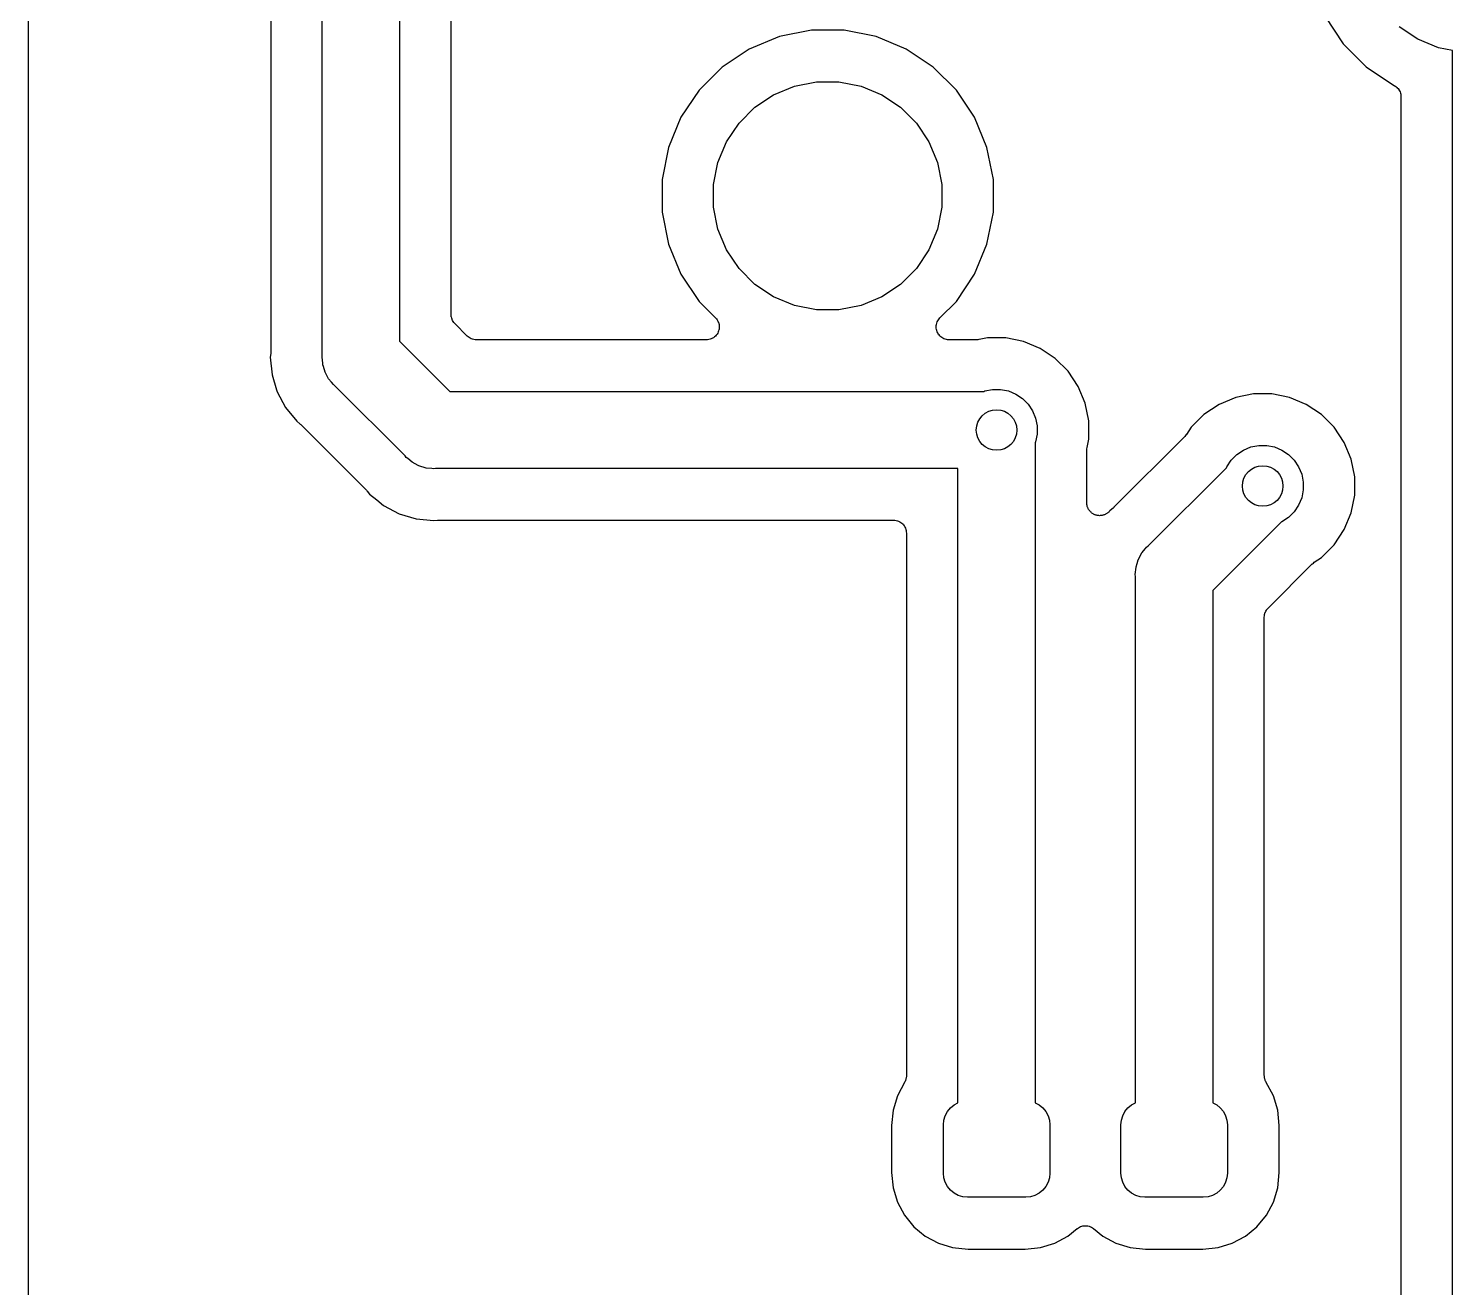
# Model space of a CAD drawing. Extents: x 1.17 to 5.78, y -4.25 to -1.29.
# Drawn here: x 1.171 to 1.724, y -3.736 to -3.247 of the extents above; entities that cross this region are included whole.
import ezdxf

# ---------------------------------------------------------------- set-up
doc = ezdxf.new("R2010")
doc.units = 0
doc.header["$MEASUREMENT"] = 0
doc.layers.add('BLACK', color=7, linetype='CONTINUOUS')

msp = doc.modelspace()

# ---------------------------------------------------------------- linework, layer by layer
at = {"layer": 'BLACK', "linetype": 'CONTINUOUS'}
for p, q in [((1.17098, -4.19914), (1.17098, -1.77627)), ((1.265, -2.97696), (1.265, -3.37303)), ((1.285, -3.37426), (1.285, -2.97574)), ((1.315, -2.98121), (1.315, -3.36879)), ((1.335, -3.35843), (1.335, -3.15526)), ((1.67421, -3.24282), (1.68125, -3.25335)), ((1.47485, -3.24808), (1.46243, -3.25055)), ((1.48752, -3.24808), (1.47485, -3.24808)), ((1.49994, -3.25055), (1.48752, -3.24808)), ((1.7102, -3.25162), (1.70295, -3.24677)), ((1.45073, -3.25539), (1.4402, -3.26243)), ((1.46243, -3.25055), (1.45073, -3.25539)), ((1.51164, -3.25539), (1.49994, -3.25055)), ((1.52217, -3.26243), (1.51164, -3.25539)), ((1.68125, -3.25335), (1.6902, -3.26231)), ((1.71826, -3.25496), (1.7102, -3.25162)), ((1.72368, -3.25603), (1.71826, -3.25496)), ((1.72368, -3.91865), (1.72368, -3.25603)), ((1.4402, -3.26243), (1.43125, -3.27138)), ((1.53112, -3.27138), (1.52217, -3.26243)), ((1.6902, -3.26231), (1.70082, -3.2694)), ((1.43125, -3.27138), (1.42421, -3.28191)), ((1.4602, -3.27312), (1.46826, -3.26978)), ((1.46826, -3.26978), (1.47682, -3.26808)), ((1.47682, -3.26808), (1.48555, -3.26808)), ((1.48555, -3.26808), (1.4941, -3.26978)), ((1.4941, -3.26978), (1.50216, -3.27312)), ((1.53816, -3.28191), (1.53112, -3.27138)), ((1.70082, -3.2694), (1.70107, -3.26954)), ((1.70107, -3.26954), (1.70148, -3.26976)), ((1.70148, -3.26976), (1.7015, -3.26977)), ((1.7015, -3.26977), (1.70152, -3.26979)), ((1.70152, -3.26979), (1.70187, -3.27009)), ((1.70187, -3.27009), (1.70223, -3.27038)), ((1.70223, -3.27038), (1.70225, -3.2704)), ((1.70225, -3.2704), (1.70226, -3.27041)), ((1.70226, -3.27041), (1.70255, -3.27078)), ((1.70255, -3.27078), (1.70285, -3.27114)), ((1.70285, -3.27114), (1.70286, -3.27116)), ((1.70286, -3.27116), (1.70287, -3.27118)), ((1.70287, -3.27118), (1.70309, -3.27159)), ((1.70309, -3.27159), (1.70331, -3.272)), ((1.45295, -3.27796), (1.4602, -3.27312)), ((1.50216, -3.27312), (1.50942, -3.27796)), ((1.70331, -3.272), (1.70331, -3.27202)), ((1.70331, -3.27202), (1.70332, -3.27204)), ((1.70332, -3.27204), (1.70345, -3.27249)), ((1.70345, -3.27249), (1.70359, -3.27293)), ((1.70359, -3.27293), (1.70359, -3.27296)), ((1.70359, -3.27296), (1.7036, -3.27298)), ((1.7036, -3.27298), (1.70364, -3.27344)), ((1.70364, -3.27344), (1.70368, -3.27391)), ((1.70368, -3.27391), (1.70368, -3.90078)), ((1.42421, -3.28191), (1.41936, -3.29361)), ((1.44678, -3.28413), (1.45295, -3.27796)), ((1.50942, -3.27796), (1.51559, -3.28413)), ((1.543, -3.29361), (1.53816, -3.28191)), ((1.44193, -3.29139), (1.44678, -3.28413)), ((1.51559, -3.28413), (1.52043, -3.29139)), ((1.41936, -3.29361), (1.41689, -3.30604)), ((1.43859, -3.29945), (1.44193, -3.29139)), ((1.52043, -3.29139), (1.52377, -3.29945)), ((1.54548, -3.30604), (1.543, -3.29361)), ((1.43689, -3.30801), (1.43859, -3.29945)), ((1.52377, -3.29945), (1.52548, -3.30801)), ((1.41689, -3.30604), (1.41689, -3.3187)), ((1.43689, -3.31673), (1.43689, -3.30801)), ((1.52548, -3.30801), (1.52548, -3.31673)), ((1.54548, -3.3187), (1.54548, -3.30604)), ((1.41689, -3.3187), (1.41936, -3.33112)), ((1.43859, -3.32529), (1.43689, -3.31673)), ((1.52548, -3.31673), (1.52377, -3.32529)), ((1.543, -3.33112), (1.54548, -3.3187)), ((1.44193, -3.33335), (1.43859, -3.32529)), ((1.52377, -3.32529), (1.52043, -3.33335)), ((1.41936, -3.33112), (1.42421, -3.34282)), ((1.53816, -3.34282), (1.543, -3.33112)), ((1.44678, -3.3406), (1.44193, -3.33335)), ((1.52043, -3.33335), (1.51559, -3.3406)), ((1.42421, -3.34282), (1.43125, -3.35335)), ((1.45295, -3.34677), (1.44678, -3.3406)), ((1.51559, -3.3406), (1.50942, -3.34677)), ((1.53112, -3.35335), (1.53816, -3.34282)), ((1.4602, -3.35162), (1.45295, -3.34677)), ((1.50942, -3.34677), (1.50216, -3.35162)), ((1.43125, -3.35335), (1.43762, -3.35973)), ((1.46826, -3.35496), (1.4602, -3.35162)), ((1.50216, -3.35162), (1.4941, -3.35496)), ((1.52474, -3.35973), (1.53112, -3.35335)), ((1.33505, -3.35889), (1.335, -3.35843)), ((1.33509, -3.35935), (1.33505, -3.35889)), ((1.33509, -3.35938), (1.33509, -3.35935)), ((1.3351, -3.3594), (1.33509, -3.35938)), ((1.33523, -3.35984), (1.3351, -3.3594)), ((1.33536, -3.36029), (1.33523, -3.35984)), ((1.33537, -3.36031), (1.33536, -3.36029)), ((1.33538, -3.36034), (1.33537, -3.36031)), ((1.33559, -3.36074), (1.33538, -3.36034)), ((1.43762, -3.35973), (1.43766, -3.35977)), ((1.43766, -3.35977), (1.43766, -3.35977)), ((1.43766, -3.35977), (1.43766, -3.35977)), ((1.43766, -3.35977), (1.43767, -3.35978)), ((1.43767, -3.35978), (1.43797, -3.36016)), ((1.43797, -3.36016), (1.43827, -3.36053)), ((1.47682, -3.35666), (1.46826, -3.35496)), ((1.48555, -3.35666), (1.47682, -3.35666)), ((1.4941, -3.35496), (1.48555, -3.35666)), ((1.52413, -3.36047), (1.52444, -3.3601)), ((1.52444, -3.3601), (1.52474, -3.35973)), ((1.33581, -3.36115), (1.33559, -3.36074)), ((1.33582, -3.36118), (1.33581, -3.36115)), ((1.33584, -3.3612), (1.33582, -3.36118)), ((1.33613, -3.36156), (1.33584, -3.3612)), ((1.33642, -3.36192), (1.33613, -3.36156)), ((1.33645, -3.36195), (1.33642, -3.36192)), ((1.33645, -3.36196), (1.33645, -3.36195)), ((1.33645, -3.36195), (1.33645, -3.36195)), ((1.33646, -3.36197), (1.33645, -3.36196)), ((1.3413, -3.3668), (1.33646, -3.36197)), ((1.43847, -3.36563), (1.43823, -3.36606)), ((1.43827, -3.36053), (1.43828, -3.36054)), ((1.43828, -3.36054), (1.43828, -3.36054)), ((1.43828, -3.36054), (1.4385, -3.36097)), ((1.43869, -3.36522), (1.43847, -3.36563)), ((1.4385, -3.36097), (1.43872, -3.36139)), ((1.4387, -3.3652), (1.43869, -3.36521)), ((1.43869, -3.36521), (1.43869, -3.36522)), ((1.43884, -3.36474), (1.4387, -3.3652)), ((1.43872, -3.36139), (1.43873, -3.3614)), ((1.43873, -3.3614), (1.43873, -3.36141)), ((1.43873, -3.36141), (1.43887, -3.36187)), ((1.43898, -3.36429), (1.43884, -3.36474)), ((1.43887, -3.36187), (1.439, -3.36233)), ((1.43899, -3.36427), (1.43898, -3.36428)), ((1.43898, -3.36428), (1.43898, -3.36429)), ((1.43904, -3.36379), (1.43899, -3.36427)), ((1.439, -3.36233), (1.439, -3.36234)), ((1.439, -3.36234), (1.439, -3.36235)), ((1.439, -3.36235), (1.43904, -3.36282)), ((1.43904, -3.36282), (1.43909, -3.3633)), ((1.43909, -3.36332), (1.43904, -3.36379)), ((1.43909, -3.3633), (1.43909, -3.36331)), ((1.43909, -3.36331), (1.43909, -3.36332)), ((1.52328, -3.36323), (1.52333, -3.36275)), ((1.52328, -3.36324), (1.52328, -3.36323)), ((1.52328, -3.36325), (1.52328, -3.36324)), ((1.52332, -3.36372), (1.52328, -3.36325)), ((1.52337, -3.3642), (1.52332, -3.36372)), ((1.52333, -3.36275), (1.52338, -3.36228)), ((1.52337, -3.36421), (1.52337, -3.3642)), ((1.52337, -3.36422), (1.52337, -3.36421)), ((1.52351, -3.36468), (1.52337, -3.36422)), ((1.52338, -3.36226), (1.52352, -3.3618)), ((1.52338, -3.36227), (1.52338, -3.36226)), ((1.52338, -3.36228), (1.52338, -3.36227)), ((1.52364, -3.36514), (1.52351, -3.36468)), ((1.52352, -3.3618), (1.52366, -3.36134)), ((1.52365, -3.36515), (1.52364, -3.36514)), ((1.52387, -3.36558), (1.52365, -3.36515)), ((1.52365, -3.36515), (1.52365, -3.36515)), ((1.52366, -3.36134), (1.52367, -3.36134)), ((1.52367, -3.36133), (1.5239, -3.3609)), ((1.52367, -3.36134), (1.52367, -3.36133)), ((1.5241, -3.366), (1.52387, -3.36558)), ((1.5239, -3.3609), (1.52412, -3.36048)), ((1.52412, -3.36048), (1.52413, -3.36048)), ((1.52413, -3.36048), (1.52413, -3.36047)), ((1.315, -3.36879), (1.33448, -3.38827)), ((1.34166, -3.36709), (1.3413, -3.3668)), ((1.34201, -3.36739), (1.34166, -3.36709)), ((1.34203, -3.3674), (1.34201, -3.36739)), ((1.34205, -3.36742), (1.34203, -3.3674)), ((1.34246, -3.36764), (1.34205, -3.36742)), ((1.34286, -3.36786), (1.34246, -3.36764)), ((1.34289, -3.36787), (1.34286, -3.36786)), ((1.34291, -3.36788), (1.34289, -3.36787)), ((1.34335, -3.36802), (1.34291, -3.36788)), ((1.34379, -3.36816), (1.34335, -3.36802)), ((1.34382, -3.36816), (1.34379, -3.36816)), ((1.34385, -3.36817), (1.34382, -3.36816)), ((1.3443, -3.36821), (1.34385, -3.36817)), ((1.34476, -3.36826), (1.3443, -3.36821)), ((1.34482, -3.36826), (1.34476, -3.36826)), ((1.34483, -3.36827), (1.34482, -3.36826)), ((1.34482, -3.36826), (1.34482, -3.36827)), ((1.34482, -3.36827), (1.34482, -3.36826)), ((1.43409, -3.36827), (1.34483, -3.36827)), ((1.43457, -3.36822), (1.43409, -3.36827)), ((1.43504, -3.36817), (1.43457, -3.36822)), ((1.43505, -3.36817), (1.43504, -3.36817)), ((1.43506, -3.36817), (1.43505, -3.36817)), ((1.43552, -3.36803), (1.43506, -3.36817)), ((1.43598, -3.36789), (1.43552, -3.36803)), ((1.43599, -3.36789), (1.43598, -3.36789)), ((1.43642, -3.36766), (1.43599, -3.36789)), ((1.43599, -3.36789), (1.43599, -3.36789)), ((1.43684, -3.36744), (1.43642, -3.36766)), ((1.43685, -3.36743), (1.43684, -3.36744)), ((1.43686, -3.36743), (1.43685, -3.36743)), ((1.43723, -3.36713), (1.43686, -3.36743)), ((1.4376, -3.36683), (1.43723, -3.36713)), ((1.43761, -3.36682), (1.4376, -3.36683)), ((1.43792, -3.36644), (1.43761, -3.36681)), ((1.43761, -3.36681), (1.43761, -3.36682)), ((1.43822, -3.36608), (1.43792, -3.36644)), ((1.43823, -3.36607), (1.43822, -3.36608)), ((1.43823, -3.36606), (1.43823, -3.36607)), ((1.5241, -3.36601), (1.5241, -3.366)), ((1.5241, -3.36602), (1.5241, -3.36601)), ((1.52441, -3.36639), (1.5241, -3.36602)), ((1.52471, -3.36676), (1.52441, -3.36639)), ((1.52471, -3.36677), (1.52471, -3.36676)), ((1.52472, -3.36678), (1.52471, -3.36677)), ((1.52509, -3.36708), (1.52472, -3.36678)), ((1.52545, -3.36739), (1.52509, -3.36708)), ((1.52546, -3.36739), (1.52545, -3.36739)), ((1.52547, -3.3674), (1.52546, -3.36739)), ((1.52589, -3.36763), (1.52547, -3.3674)), ((1.52631, -3.36786), (1.52589, -3.36763)), ((1.52632, -3.36786), (1.52631, -3.36786)), ((1.52633, -3.36787), (1.52632, -3.36786)), ((1.52678, -3.36801), (1.52633, -3.36787)), ((1.52724, -3.36816), (1.52678, -3.36801)), ((1.52725, -3.36816), (1.52724, -3.36816)), ((1.52726, -3.36816), (1.52725, -3.36816)), ((1.52773, -3.36821), (1.52726, -3.36816)), ((1.52821, -3.36826), (1.52773, -3.36821)), ((1.52823, -3.36826), (1.52821, -3.36826)), ((1.52828, -3.36827), (1.52823, -3.36826)), ((1.52823, -3.36826), (1.52823, -3.36826)), ((1.52823, -3.36826), (1.52823, -3.36826)), ((1.53896, -3.36827), (1.52828, -3.36827)), ((1.53941, -3.36822), (1.53896, -3.36827)), ((1.53987, -3.36818), (1.53941, -3.36822)), ((1.53993, -3.36817), (1.53987, -3.36818)), ((1.53994, -3.36817), (1.53993, -3.36817)), ((1.53993, -3.36817), (1.53993, -3.36817)), ((1.53993, -3.36817), (1.53993, -3.36817)), ((1.54321, -3.36752), (1.53994, -3.36817)), ((1.55026, -3.36752), (1.54321, -3.36752)), ((1.55716, -3.36889), (1.55026, -3.36752)), ((1.56367, -3.37159), (1.55716, -3.36889)), ((1.26498, -3.37353), (1.26483, -3.375)), ((1.26483, -3.375), (1.26551, -3.38186)), ((1.265, -3.3731), (1.26498, -3.37331)), ((1.26498, -3.37331), (1.26498, -3.37353)), ((1.265, -3.37303), (1.265, -3.3731)), ((1.28493, -3.375), (1.285, -3.37426)), ((1.28516, -3.37734), (1.28493, -3.375)), ((1.56952, -3.3755), (1.56367, -3.37159)), ((1.5745, -3.38048), (1.56952, -3.3755)), ((1.26551, -3.38186), (1.26729, -3.38772)), ((1.28522, -3.37794), (1.28516, -3.37734)), ((1.28542, -3.37862), (1.28522, -3.37794)), ((1.28607, -3.38077), (1.28542, -3.37862)), ((1.28747, -3.38337), (1.28607, -3.38077)), ((1.57841, -3.38633), (1.5745, -3.38048)), ((1.26729, -3.38772), (1.26729, -3.38772)), ((1.26729, -3.38772), (1.26751, -3.38846)), ((1.28856, -3.3847), (1.28747, -3.38337)), ((1.28934, -3.38566), (1.28856, -3.3847)), ((1.28991, -3.38613), (1.28934, -3.38566)), ((1.31714, -3.41335), (1.28991, -3.38613)), ((1.54214, -3.38812), (1.54518, -3.38752)), ((1.54518, -3.38752), (1.54829, -3.38752)), ((1.54829, -3.38752), (1.55133, -3.38812)), ((1.58111, -3.39284), (1.57841, -3.38633)), ((1.26751, -3.38846), (1.27076, -3.39454)), ((1.33448, -3.38827), (1.5418, -3.38827)), ((1.5418, -3.38827), (1.54214, -3.38812)), ((1.55133, -3.38812), (1.55419, -3.38931)), ((1.55419, -3.38931), (1.55677, -3.39103)), ((1.55677, -3.39103), (1.55897, -3.39323)), ((1.55897, -3.39323), (1.56069, -3.39581)), ((1.58248, -3.39974), (1.58111, -3.39284)), ((1.63307, -3.39332), (1.62721, -3.39723)), ((1.63957, -3.39063), (1.63307, -3.39332)), ((1.64648, -3.38925), (1.63957, -3.39063)), ((1.65352, -3.38925), (1.64648, -3.38925)), ((1.66043, -3.39063), (1.65352, -3.38925)), ((1.66693, -3.39332), (1.66043, -3.39063)), ((1.67279, -3.39723), (1.66693, -3.39332)), ((1.27076, -3.39454), (1.27513, -3.39987)), ((1.56069, -3.39581), (1.56188, -3.39867)), ((1.56188, -3.39867), (1.56248, -3.40171)), ((1.62721, -3.39723), (1.62223, -3.40221)), ((1.67777, -3.40221), (1.67279, -3.39723)), ((1.27513, -3.39987), (1.27628, -3.40081)), ((1.27628, -3.40081), (1.27633, -3.40085)), ((1.27633, -3.40085), (1.27648, -3.401)), ((1.27648, -3.401), (1.27664, -3.40114)), ((1.27664, -3.40114), (1.30213, -3.42662)), ((1.56248, -3.40171), (1.56248, -3.40482)), ((1.58248, -3.40679), (1.58248, -3.39974)), ((1.62223, -3.40221), (1.62038, -3.40499)), ((1.68168, -3.40807), (1.67777, -3.40221)), ((1.56188, -3.40786), (1.56173, -3.4082)), ((1.56173, -3.4082), (1.56173, -3.66439)), ((1.56248, -3.40482), (1.56188, -3.40786)), ((1.58179, -3.41052), (1.58183, -3.41006)), ((1.58183, -3.41006), (1.58248, -3.40679)), ((1.61975, -3.40575), (1.59227, -3.43323)), ((1.62004, -3.4054), (1.61975, -3.40575)), ((1.62034, -3.40505), (1.62004, -3.4054)), ((1.62038, -3.40499), (1.62034, -3.40505)), ((1.64254, -3.41104), (1.64541, -3.40986)), ((1.64541, -3.40986), (1.64845, -3.40925)), ((1.64845, -3.40925), (1.65155, -3.40925)), ((1.65155, -3.40925), (1.65459, -3.40986)), ((1.65459, -3.40986), (1.65746, -3.41104)), ((1.68437, -3.41457), (1.68168, -3.40807)), ((1.31761, -3.41392), (1.31714, -3.41335)), ((1.31818, -3.41439), (1.31761, -3.41392)), ((1.31989, -3.4158), (1.31818, -3.41439)), ((1.31818, -3.41439), (1.31818, -3.41439)), ((1.58173, -3.41103), (1.58174, -3.41097)), ((1.58173, -3.41104), (1.58173, -3.41103)), ((1.58173, -3.41103), (1.58173, -3.41103)), ((1.58173, -3.43153), (1.58173, -3.41104)), ((1.58173, -3.41104), (1.58173, -3.41104)), ((1.58174, -3.41097), (1.58179, -3.41052)), ((1.63604, -3.41754), (1.63777, -3.41496)), ((1.63777, -3.41496), (1.63996, -3.41277)), ((1.63996, -3.41277), (1.64254, -3.41104)), ((1.65746, -3.41104), (1.66004, -3.41277)), ((1.66004, -3.41277), (1.66223, -3.41496)), ((1.66223, -3.41496), (1.66396, -3.41754)), ((1.68575, -3.42148), (1.68437, -3.41457)), ((1.32222, -3.41704), (1.31989, -3.4158)), ((1.3225, -3.41719), (1.32222, -3.41704)), ((1.32532, -3.41805), (1.3225, -3.41719)), ((1.32753, -3.41827), (1.32532, -3.41805)), ((1.32827, -3.41834), (1.32753, -3.41827)), ((1.32753, -3.41827), (1.32753, -3.41827)), ((1.329, -3.41827), (1.32827, -3.41834)), ((1.53173, -3.41827), (1.329, -3.41827)), ((1.53173, -3.66439), (1.53173, -3.41827)), ((1.60555, -3.44824), (1.6359, -3.41789)), ((1.6359, -3.41789), (1.63604, -3.41754)), ((1.66396, -3.41754), (1.66514, -3.42041)), ((1.66514, -3.42041), (1.66575, -3.42345)), ((1.30213, -3.42662), (1.30218, -3.42667)), ((1.30218, -3.42667), (1.30231, -3.42684)), ((1.66575, -3.42655), (1.66514, -3.42959)), ((1.66575, -3.42345), (1.66575, -3.42655)), ((1.68575, -3.42852), (1.68575, -3.42148)), ((1.30231, -3.42684), (1.30246, -3.42699)), ((1.30246, -3.42699), (1.3034, -3.42813)), ((1.3034, -3.42813), (1.3062, -3.43043)), ((1.3062, -3.43043), (1.30873, -3.43251)), ((1.58176, -3.43176), (1.58173, -3.43153)), ((1.58176, -3.432), (1.58176, -3.43176)), ((1.58181, -3.43225), (1.58176, -3.432)), ((1.58183, -3.4325), (1.58181, -3.43225)), ((1.66514, -3.42959), (1.66396, -3.43246)), ((1.68437, -3.43543), (1.68575, -3.42852)), ((1.30873, -3.43251), (1.31481, -3.43576)), ((1.31481, -3.43576), (1.3214, -3.43776)), ((1.3214, -3.43776), (1.32827, -3.43843)), ((1.5819, -3.43272), (1.58183, -3.4325)), ((1.58194, -3.43296), (1.5819, -3.43272)), ((1.58204, -3.43319), (1.58194, -3.43296)), ((1.58211, -3.43343), (1.58204, -3.43319)), ((1.58222, -3.43364), (1.58211, -3.43343)), ((1.58231, -3.43386), (1.58222, -3.43364)), ((1.58245, -3.43407), (1.58231, -3.43386)), ((1.58257, -3.43429), (1.58245, -3.43407)), ((1.58272, -3.43448), (1.58257, -3.43429)), ((1.58285, -3.43468), (1.58272, -3.43448)), ((1.58303, -3.43485), (1.58285, -3.43468)), ((1.58319, -3.43505), (1.58303, -3.43485)), ((1.58337, -3.4352), (1.58319, -3.43505)), ((1.58354, -3.43537), (1.58337, -3.4352)), ((1.58374, -3.43551), (1.58354, -3.43537)), ((1.58394, -3.43567), (1.58374, -3.43551)), ((1.58415, -3.43578), (1.58394, -3.43567)), ((1.58434, -3.43592), (1.58415, -3.43578)), ((1.58458, -3.43602), (1.58434, -3.43592)), ((1.5848, -3.43614), (1.58458, -3.43602)), ((1.58502, -3.43621), (1.5848, -3.43614)), ((1.58524, -3.4363), (1.58502, -3.43621)), ((1.58549, -3.43635), (1.58524, -3.4363)), ((1.58573, -3.43642), (1.58549, -3.43635)), ((1.58597, -3.43645), (1.58573, -3.43642)), ((1.5862, -3.4365), (1.58597, -3.43645)), ((1.58645, -3.4365), (1.5862, -3.4365)), ((1.5867, -3.43653), (1.58645, -3.4365)), ((1.58694, -3.43651), (1.5867, -3.43653)), ((1.58717, -3.43651), (1.58694, -3.43651)), ((1.58742, -3.43646), (1.58717, -3.43651)), ((1.58767, -3.43644), (1.58742, -3.43646)), ((1.5879, -3.43637), (1.58767, -3.43644)), ((1.58813, -3.43633), (1.5879, -3.43637)), ((1.58837, -3.43623), (1.58813, -3.43633)), ((1.58861, -3.43616), (1.58837, -3.43623)), ((1.58882, -3.43605), (1.58861, -3.43616)), ((1.58904, -3.43597), (1.58882, -3.43605)), ((1.58925, -3.43583), (1.58904, -3.43597)), ((1.58947, -3.43571), (1.58925, -3.43583)), ((1.58966, -3.43556), (1.58947, -3.43571)), ((1.58986, -3.43543), (1.58966, -3.43556)), ((1.59004, -3.43526), (1.58986, -3.43543)), ((1.59023, -3.4351), (1.59004, -3.43526)), ((1.59039, -3.43492), (1.59023, -3.4351)), ((1.59056, -3.43475), (1.59039, -3.43492)), ((1.5906, -3.4347), (1.59056, -3.43475)), ((1.59076, -3.4345), (1.5906, -3.4347)), ((1.59191, -3.43356), (1.59076, -3.4345)), ((1.59206, -3.43341), (1.59191, -3.43356)), ((1.59222, -3.43328), (1.59206, -3.43341)), ((1.59227, -3.43323), (1.59222, -3.43328)), ((1.66004, -3.43723), (1.65746, -3.43896)), ((1.66223, -3.43504), (1.66004, -3.43723)), ((1.66396, -3.43246), (1.66223, -3.43504)), ((1.68168, -3.44193), (1.68437, -3.43543)), ((1.32827, -3.43843), (1.32974, -3.43829)), ((1.32974, -3.43829), (1.32981, -3.43828)), ((1.32981, -3.43828), (1.33002, -3.43829)), ((1.33002, -3.43829), (1.33023, -3.43827)), ((1.33023, -3.43827), (1.50673, -3.43827)), ((1.50673, -3.43827), (1.50677, -3.43827)), ((1.50677, -3.43827), (1.50677, -3.43827)), ((1.50677, -3.43827), (1.50677, -3.43827)), ((1.50677, -3.43827), (1.5068, -3.43827)), ((1.5068, -3.43827), (1.50727, -3.43832)), ((1.50727, -3.43832), (1.50774, -3.43837)), ((1.50774, -3.43837), (1.50776, -3.43837)), ((1.50776, -3.43837), (1.50777, -3.43837)), ((1.50777, -3.43837), (1.50822, -3.43852)), ((1.50822, -3.43852), (1.50867, -3.43866)), ((1.50867, -3.43866), (1.50869, -3.43866)), ((1.50869, -3.43866), (1.5087, -3.43867)), ((1.5087, -3.43867), (1.50912, -3.4389)), ((1.50912, -3.4389), (1.50953, -3.43912)), ((1.50953, -3.43912), (1.50954, -3.43913)), ((1.50954, -3.43913), (1.50956, -3.43914)), ((1.50956, -3.43914), (1.50992, -3.43944)), ((1.50992, -3.43944), (1.51028, -3.43974)), ((1.51028, -3.43974), (1.51029, -3.43976)), ((1.51029, -3.43976), (1.51031, -3.43977)), ((1.51031, -3.43977), (1.5106, -3.44013)), ((1.5106, -3.44013), (1.5109, -3.4405)), ((1.5109, -3.4405), (1.51091, -3.44051)), ((1.51091, -3.44051), (1.51092, -3.44053)), ((1.51092, -3.44053), (1.51114, -3.44094)), ((1.51114, -3.44094), (1.51136, -3.44136)), ((1.51136, -3.44136), (1.51136, -3.44138)), ((1.51136, -3.44138), (1.51137, -3.44139)), ((1.51137, -3.44139), (1.5115, -3.44184)), ((1.5115, -3.44184), (1.51164, -3.44229)), ((1.51164, -3.44229), (1.51164, -3.44231)), ((1.51164, -3.44231), (1.51165, -3.44233)), ((1.51165, -3.44233), (1.51169, -3.4428)), ((1.51169, -3.4428), (1.51173, -3.44327)), ((1.51173, -3.44327), (1.51173, -3.65385)), ((1.65711, -3.4391), (1.63063, -3.46558)), ((1.65746, -3.43896), (1.65711, -3.4391)), ((1.67777, -3.44779), (1.68168, -3.44193)), ((1.60451, -3.44928), (1.60497, -3.44871)), ((1.60497, -3.44871), (1.60555, -3.44824)), ((1.67279, -3.45277), (1.67777, -3.44779)), ((1.60127, -3.45504), (1.60171, -3.4536)), ((1.60171, -3.4536), (1.6031, -3.45099)), ((1.6031, -3.45099), (1.60451, -3.44928)), ((1.67001, -3.45462), (1.67279, -3.45277)), ((1.60056, -3.45937), (1.60085, -3.45645)), ((1.60063, -3.4601), (1.60056, -3.45937)), ((1.60085, -3.45643), (1.60127, -3.45504)), ((1.60085, -3.45645), (1.60085, -3.45643)), ((1.6521, -3.4724), (1.66925, -3.45525)), ((1.66925, -3.45525), (1.66925, -3.45524)), ((1.66925, -3.45524), (1.66925, -3.45524)), ((1.66925, -3.45524), (1.66926, -3.45524)), ((1.66926, -3.45524), (1.6693, -3.4552)), ((1.6693, -3.4552), (1.66966, -3.45491)), ((1.66966, -3.45491), (1.67001, -3.45462)), ((1.60063, -3.66439), (1.60063, -3.4601)), ((1.63063, -3.46558), (1.63063, -3.66439)), ((1.65063, -3.47587), (1.65068, -3.47541)), ((1.65063, -3.47592), (1.65063, -3.47587)), ((1.65063, -3.47594), (1.65063, -3.47592)), ((1.65063, -3.47592), (1.65063, -3.47592)), ((1.65063, -3.47592), (1.65063, -3.47592)), ((1.65063, -3.65385), (1.65063, -3.47594)), ((1.65068, -3.47541), (1.65073, -3.47495)), ((1.65073, -3.47495), (1.65074, -3.47492)), ((1.65074, -3.4749), (1.65088, -3.47445)), ((1.65074, -3.47492), (1.65074, -3.4749)), ((1.65088, -3.47445), (1.65102, -3.47401)), ((1.65102, -3.47401), (1.65103, -3.47399)), ((1.65103, -3.47399), (1.65104, -3.47397)), ((1.65104, -3.47397), (1.65126, -3.47356)), ((1.65126, -3.47356), (1.65148, -3.47315)), ((1.65148, -3.47315), (1.65149, -3.47313)), ((1.65149, -3.47313), (1.65151, -3.47311)), ((1.65151, -3.47311), (1.6518, -3.47276)), ((1.6518, -3.47276), (1.6521, -3.4724)), ((1.51114, -3.65621), (1.50821, -3.6617)), ((1.51123, -3.65601), (1.51114, -3.65621)), ((1.51133, -3.65582), (1.51123, -3.65601)), ((1.51141, -3.65556), (1.51133, -3.65582)), ((1.51152, -3.65531), (1.51141, -3.65556)), ((1.51156, -3.6551), (1.51152, -3.65531)), ((1.51163, -3.65489), (1.51156, -3.6551)), ((1.51166, -3.65462), (1.51163, -3.65489)), ((1.51171, -3.65435), (1.51166, -3.65462)), ((1.51173, -3.65392), (1.51171, -3.65414)), ((1.51171, -3.65414), (1.51171, -3.65435)), ((1.51173, -3.65385), (1.51173, -3.65392)), ((1.65065, -3.65407), (1.65063, -3.65385)), ((1.65065, -3.65428), (1.65065, -3.65407)), ((1.6507, -3.65455), (1.65065, -3.65428)), ((1.65073, -3.65482), (1.6507, -3.65455)), ((1.65079, -3.65503), (1.65073, -3.65482)), ((1.65083, -3.65524), (1.65079, -3.65503)), ((1.65093, -3.6555), (1.65083, -3.65524)), ((1.65101, -3.65576), (1.65093, -3.6555)), ((1.65111, -3.65595), (1.65101, -3.65576)), ((1.65119, -3.65615), (1.65111, -3.65595)), ((1.65122, -3.65621), (1.65119, -3.65615)), ((1.65416, -3.6617), (1.65122, -3.65621)), ((1.50821, -3.6617), (1.50653, -3.66722)), ((1.53022, -3.66519), (1.53173, -3.66439)), ((1.56173, -3.66439), (1.56325, -3.66519)), ((1.59912, -3.66519), (1.60063, -3.66439)), ((1.63063, -3.66439), (1.63215, -3.66519)), ((1.65583, -3.66722), (1.65416, -3.6617)), ((1.50653, -3.66722), (1.50594, -3.67321)), ((1.52625, -3.67114), (1.52678, -3.66939)), ((1.52678, -3.66939), (1.52764, -3.66777)), ((1.52764, -3.66777), (1.5288, -3.66636)), ((1.5288, -3.66636), (1.53022, -3.66519)), ((1.56325, -3.66519), (1.56467, -3.66636)), ((1.56467, -3.66636), (1.56583, -3.66777)), ((1.56583, -3.66777), (1.56669, -3.66939)), ((1.56669, -3.66939), (1.56722, -3.67114)), ((1.59514, -3.67114), (1.59568, -3.66939)), ((1.59568, -3.66939), (1.59654, -3.66777)), ((1.59654, -3.66777), (1.5977, -3.66636)), ((1.5977, -3.66636), (1.59912, -3.66519)), ((1.63215, -3.66519), (1.63356, -3.66636)), ((1.63356, -3.66636), (1.63473, -3.66777)), ((1.63473, -3.66777), (1.63559, -3.66939)), ((1.63559, -3.66939), (1.63612, -3.67114)), ((1.65642, -3.67321), (1.65583, -3.66722)), ((1.50594, -3.67321), (1.50594, -3.69142)), ((1.52607, -3.67297), (1.52625, -3.67114)), ((1.52607, -3.69167), (1.52607, -3.67297)), ((1.56722, -3.67114), (1.5674, -3.67297)), ((1.5674, -3.67297), (1.5674, -3.69167)), ((1.59496, -3.67297), (1.59514, -3.67114)), ((1.59496, -3.69167), (1.59496, -3.67297)), ((1.63612, -3.67114), (1.6363, -3.67297)), ((1.6363, -3.67297), (1.6363, -3.69167)), ((1.65642, -3.69142), (1.65642, -3.67321)), ((1.50594, -3.69142), (1.50653, -3.69741)), ((1.52625, -3.69349), (1.52607, -3.69167)), ((1.5674, -3.69167), (1.56722, -3.69349)), ((1.59514, -3.69349), (1.59496, -3.69167)), ((1.6363, -3.69167), (1.63612, -3.69349)), ((1.65583, -3.69741), (1.65642, -3.69142)), ((1.50653, -3.69741), (1.50821, -3.70294)), ((1.52678, -3.69525), (1.52625, -3.69349)), ((1.52764, -3.69686), (1.52678, -3.69525)), ((1.5288, -3.69828), (1.52764, -3.69686)), ((1.56583, -3.69686), (1.56467, -3.69828)), ((1.56669, -3.69525), (1.56583, -3.69686)), ((1.56722, -3.69349), (1.56669, -3.69525)), ((1.59568, -3.69525), (1.59514, -3.69349)), ((1.59654, -3.69686), (1.59568, -3.69525)), ((1.5977, -3.69828), (1.59654, -3.69686)), ((1.63473, -3.69686), (1.63356, -3.69828)), ((1.63559, -3.69525), (1.63473, -3.69686)), ((1.63612, -3.69349), (1.63559, -3.69525)), ((1.65416, -3.70294), (1.65583, -3.69741)), ((1.50821, -3.70294), (1.51093, -3.70803)), ((1.53022, -3.69944), (1.5288, -3.69828)), ((1.53184, -3.70031), (1.53022, -3.69944)), ((1.53359, -3.70084), (1.53184, -3.70031)), ((1.53542, -3.70102), (1.53359, -3.70084)), ((1.55805, -3.70102), (1.53542, -3.70102)), ((1.55988, -3.70084), (1.55805, -3.70102)), ((1.56163, -3.70031), (1.55988, -3.70084)), ((1.56325, -3.69944), (1.56163, -3.70031)), ((1.56467, -3.69828), (1.56325, -3.69944)), ((1.59912, -3.69944), (1.5977, -3.69828)), ((1.60074, -3.70031), (1.59912, -3.69944)), ((1.60249, -3.70084), (1.60074, -3.70031)), ((1.60431, -3.70102), (1.60249, -3.70084)), ((1.62695, -3.70102), (1.60431, -3.70102)), ((1.62878, -3.70084), (1.62695, -3.70102)), ((1.63053, -3.70031), (1.62878, -3.70084)), ((1.63215, -3.69944), (1.63053, -3.70031)), ((1.63356, -3.69828), (1.63215, -3.69944)), ((1.65144, -3.70803), (1.65416, -3.70294)), ((1.51093, -3.70803), (1.51459, -3.71249)), ((1.64777, -3.71249), (1.65144, -3.70803)), ((1.51459, -3.71249), (1.51906, -3.71615)), ((1.57441, -3.71615), (1.57801, -3.7132)), ((1.57801, -3.7132), (1.57803, -3.71318)), ((1.57803, -3.71318), (1.57804, -3.71318)), ((1.57804, -3.71318), (1.57807, -3.71316)), ((1.57804, -3.71318), (1.57804, -3.71318)), ((1.57807, -3.71316), (1.57846, -3.7129)), ((1.57846, -3.7129), (1.57885, -3.71264)), ((1.57885, -3.71264), (1.57887, -3.71264)), ((1.57887, -3.71264), (1.57888, -3.71263)), ((1.57888, -3.71263), (1.57932, -3.71245)), ((1.57932, -3.71245), (1.57975, -3.71228)), ((1.57975, -3.71228), (1.57977, -3.71227)), ((1.57977, -3.71227), (1.57979, -3.71226)), ((1.57979, -3.71226), (1.58025, -3.71218)), ((1.58025, -3.71218), (1.58071, -3.71209)), ((1.58071, -3.71209), (1.58073, -3.71209)), ((1.58073, -3.71209), (1.58075, -3.71209)), ((1.58075, -3.71209), (1.58122, -3.71209)), ((1.58122, -3.71209), (1.58169, -3.71209)), ((1.58169, -3.71209), (1.58171, -3.7121)), ((1.58171, -3.7121), (1.58173, -3.7121)), ((1.58173, -3.7121), (1.58219, -3.71219)), ((1.58219, -3.71219), (1.58264, -3.71228)), ((1.58264, -3.71228), (1.58266, -3.71229)), ((1.58266, -3.71229), (1.58268, -3.7123)), ((1.58268, -3.7123), (1.58312, -3.71248)), ((1.58312, -3.71248), (1.58354, -3.71266)), ((1.58354, -3.71266), (1.58356, -3.71267)), ((1.58356, -3.71267), (1.58358, -3.71268)), ((1.58358, -3.71268), (1.58397, -3.71294)), ((1.58397, -3.71294), (1.58436, -3.7132)), ((1.58436, -3.7132), (1.58795, -3.71615)), ((1.64331, -3.71615), (1.64777, -3.71249)), ((1.51906, -3.71615), (1.52415, -3.71888)), ((1.52415, -3.71888), (1.52967, -3.72055)), ((1.5638, -3.72055), (1.56932, -3.71888)), ((1.56932, -3.71888), (1.57441, -3.71615)), ((1.58795, -3.71615), (1.59304, -3.71888)), ((1.59304, -3.71888), (1.59857, -3.72055)), ((1.6327, -3.72055), (1.63822, -3.71888)), ((1.63822, -3.71888), (1.64331, -3.71615)), ((1.52967, -3.72055), (1.53566, -3.72114)), ((1.53566, -3.72114), (1.55781, -3.72114)), ((1.55781, -3.72114), (1.5638, -3.72055)), ((1.59857, -3.72055), (1.60456, -3.72114)), ((1.60456, -3.72114), (1.62671, -3.72114)), ((1.62671, -3.72114), (1.6327, -3.72055))]:
    msp.add_line(p, q, dxfattribs=at)
at = {"layer": 'BLACK'}
for centre in [(1.54673, -3.40327), (1.65, -3.425)]:
    msp.add_circle(centre, 0.00787, dxfattribs=at)

doc.saveas('drawing.dxf')
